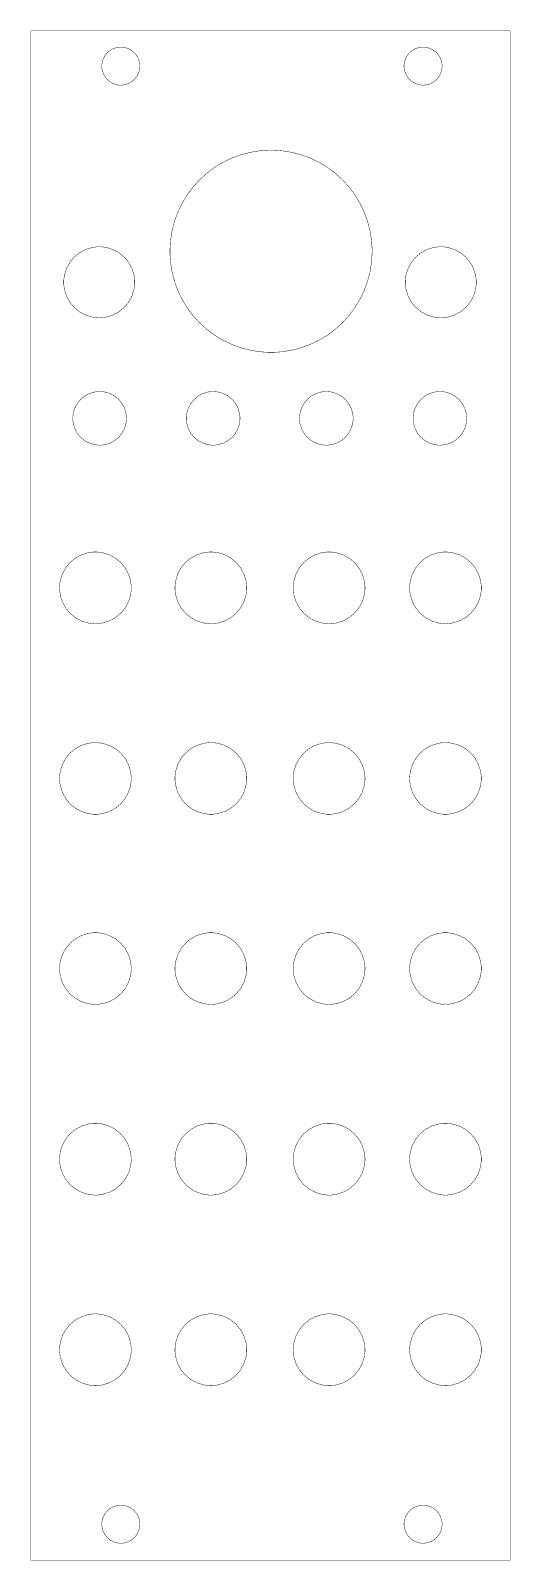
# Model space of a CAD drawing. Extents: x 0 to 16.5, y 0 to 52.7.
import ezdxf

# ---------------------------------------------------------------- set-up
doc = ezdxf.new("R2010")
doc.units = 0
doc.layers.get('0').update_dxf_attribs({"linetype": 'CONTINUOUS'})

msp = doc.modelspace()

# ---------------------------------------------------------------- linework, layer by layer
at = {"color": 0}
for points, const_width in [([(0.00722, 52.7149), (16.5344, 52.7149), (16.5344, 0.01649), (0.00722, 0.01649), (0.00722, 52.7149)], 0.01022), ([(14.1851, 51.4964), (14.1851, 51.461), (14.1699, 51.3547), (14.126, 51.2238), (14.0568, 51.1067), (13.9908, 51.0292), (13.9658, 51.0068), (13.9442, 50.9875), (13.8722, 50.9371), (13.7668, 50.8847), (13.6516, 50.8518), (13.5596, 50.8403), (13.5289, 50.8403), (13.4958, 50.8403), (13.3967, 50.8536), (13.2735, 50.8918), (13.1621, 50.9524), (13.0649, 51.0325), (12.9848, 51.1296), (12.9244, 51.2411), (12.8861, 51.3642), (12.8728, 51.4633), (12.8728, 51.4964), (12.8728, 51.5294), (12.8861, 51.6286), (12.9244, 51.7518), (12.9848, 51.8633), (13.0649, 51.9604), (13.1621, 52.0406), (13.2735, 52.1011), (13.3967, 52.1393), (13.4958, 52.1526), (13.5289, 52.1526), (13.562, 52.1526), (13.6611, 52.1393), (13.7843, 52.1011), (13.8958, 52.0406), (13.9929, 51.9604), (14.0731, 51.8633), (14.1336, 51.7518), (14.1718, 51.6286), (14.1851, 51.5294), (14.1851, 51.4964)], 0.01447), ([(11.7718, 45.1165), (11.7718, 45.0276), (11.7538, 44.7606), (11.701, 44.4147), (11.6152, 44.0808), (11.4981, 43.761), (11.3514, 43.4564), (11.177, 43.1693), (10.9765, 42.9011), (10.7517, 42.6538), (10.5043, 42.429), (10.2362, 42.2285), (9.94906, 42.054), (9.64458, 41.9074), (9.3246, 41.7903), (8.99078, 41.7044), (8.64497, 41.6517), (8.37787, 41.6336), (8.2889, 41.6336), (8.19987, 41.6336), (7.93278, 41.6517), (7.58697, 41.7044), (7.25315, 41.7903), (6.93317, 41.9074), (6.62869, 42.054), (6.34153, 42.2285), (6.0734, 42.429), (5.82607, 42.6538), (5.60129, 42.9011), (5.40076, 43.1693), (5.22635, 43.4564), (5.07964, 43.761), (4.96257, 44.0808), (4.87674, 44.4147), (4.82394, 44.7606), (4.80599, 45.0276), (4.80599, 45.1165), (4.80599, 45.2056), (4.82394, 45.4728), (4.87674, 45.8185), (4.96257, 46.1524), (5.07964, 46.4724), (5.22635, 46.7768), (5.40076, 47.064), (5.60129, 47.3321), (5.82607, 47.5794), (6.0734, 47.8042), (6.34153, 48.0047), (6.62869, 48.1792), (6.93317, 48.3258), (7.25315, 48.4429), (7.58697, 48.5288), (7.93278, 48.5815), (8.19987, 48.5994), (8.2889, 48.5994), (8.37787, 48.5994), (8.64497, 48.5815), (8.99078, 48.5288), (9.3246, 48.4429), (9.64458, 48.3258), (9.94906, 48.1792), (10.2362, 48.0047), (10.5043, 47.8042), (10.7517, 47.5794), (10.9765, 47.3321), (11.177, 47.064), (11.3514, 46.7768), (11.4981, 46.4724), (11.6152, 46.1524), (11.701, 45.8185), (11.7538, 45.4728), (11.7718, 45.2056), (11.7718, 45.1165)], 0.01458), ([(3.59071, 44.0492), (3.59071, 43.9875), (3.56581, 43.8026), (3.49451, 43.5729), (3.38172, 43.3651), (3.23236, 43.184), (3.05126, 43.0347), (2.84347, 42.9219), (2.61376, 42.8506), (2.42887, 42.8257), (2.36724, 42.8257), (2.30556, 42.8257), (2.12067, 42.8506), (1.891, 42.9219), (1.68317, 43.0347), (1.50211, 43.184), (1.3527, 43.3651), (1.23991, 43.5729), (1.16862, 43.8026), (1.14377, 43.9875), (1.14377, 44.0492), (1.14377, 44.1108), (1.16862, 44.2957), (1.23991, 44.5254), (1.3527, 44.7332), (1.50211, 44.9143), (1.68317, 45.0638), (1.891, 45.1765), (2.12067, 45.2478), (2.30556, 45.2726), (2.36724, 45.2726), (2.42887, 45.2726), (2.61376, 45.2478), (2.84347, 45.1765), (3.05126, 45.0638), (3.23236, 44.9143), (3.38172, 44.7332), (3.49451, 44.5254), (3.56581, 44.2957), (3.59071, 44.1108), (3.59071, 44.0492)], 0.01458), ([(15.3636, 44.0501), (15.3636, 43.9885), (15.3386, 43.8036), (15.2674, 43.5739), (15.1546, 43.3661), (15.0051, 43.185), (14.8242, 43.0356), (14.6163, 42.9228), (14.3867, 42.8515), (14.2017, 42.8267), (14.1401, 42.8267), (14.0783, 42.8267), (13.8935, 42.8515), (13.6638, 42.9228), (13.456, 43.0356), (13.2749, 43.185), (13.1255, 43.3661), (13.0128, 43.5739), (12.9415, 43.8036), (12.9166, 43.9885), (12.9166, 44.0501), (12.9166, 44.1118), (12.9415, 44.2967), (13.0128, 44.5264), (13.1255, 44.7342), (13.2749, 44.9153), (13.456, 45.0646), (13.6638, 45.1774), (13.8935, 45.2487), (14.0783, 45.2736), (14.1401, 45.2736), (14.2017, 45.2736), (14.3867, 45.2487), (14.6163, 45.1774), (14.8242, 45.0646), (15.0051, 44.9153), (15.1546, 44.7342), (15.2674, 44.5264), (15.3386, 44.2967), (15.3636, 44.1118), (15.3636, 44.0501)], 0.01458), ([(3.30669, 39.36), (3.30669, 39.3135), (3.28788, 39.1736), (3.234, 39.0001), (3.14871, 38.8431), (3.03581, 38.7061), (2.89893, 38.5932), (2.74181, 38.5079), (2.56825, 38.4542), (2.42844, 38.4353), (2.38189, 38.4353), (2.33529, 38.4353), (2.19547, 38.4542), (2.02192, 38.5079), (1.86481, 38.5932), (1.72792, 38.7061), (1.61501, 38.8431), (1.52974, 39.0001), (1.47586, 39.1736), (1.45708, 39.3135), (1.45708, 39.36), (1.45708, 39.4067), (1.47586, 39.5464), (1.52974, 39.72), (1.61501, 39.8771), (1.72792, 40.014), (1.86481, 40.1269), (2.02192, 40.2122), (2.19547, 40.2661), (2.33529, 40.2849), (2.38189, 40.2849), (2.42844, 40.2849), (2.56825, 40.2661), (2.74181, 40.2122), (2.89893, 40.1269), (3.03581, 40.014), (3.14871, 39.8771), (3.234, 39.72), (3.28788, 39.5464), (3.30669, 39.4067), (3.30669, 39.36)], 0.01458), ([(7.2194, 39.36), (7.2194, 39.3135), (7.20057, 39.1736), (7.14671, 39.0001), (7.06142, 38.8431), (6.94851, 38.7061), (6.81164, 38.5932), (6.65451, 38.5079), (6.48096, 38.4542), (6.34115, 38.4353), (6.2946, 38.4353), (6.24799, 38.4353), (6.10818, 38.4542), (5.93463, 38.5079), (5.7775, 38.5932), (5.64063, 38.7061), (5.52772, 38.8431), (5.44243, 39.0001), (5.38857, 39.1736), (5.36979, 39.3135), (5.36979, 39.36), (5.36979, 39.4067), (5.38857, 39.5464), (5.44243, 39.72), (5.52772, 39.8771), (5.64063, 40.014), (5.7775, 40.1269), (5.93463, 40.2122), (6.10818, 40.2661), (6.24799, 40.2849), (6.2946, 40.2849), (6.34115, 40.2849), (6.48096, 40.2661), (6.65451, 40.2122), (6.81164, 40.1269), (6.94851, 40.014), (7.06142, 39.8771), (7.14671, 39.72), (7.20057, 39.5464), (7.2194, 39.4067), (7.2194, 39.36)], 0.01458), ([(11.1194, 39.36), (11.1194, 39.3135), (11.1005, 39.1736), (11.0467, 39.0001), (10.9614, 38.8431), (10.8485, 38.7061), (10.7116, 38.5932), (10.5545, 38.5079), (10.381, 38.4542), (10.2412, 38.4353), (10.1946, 38.4353), (10.148, 38.4353), (10.0082, 38.4542), (9.83464, 38.5079), (9.67751, 38.5932), (9.54064, 38.7061), (9.42774, 38.8431), (9.34244, 39.0001), (9.28857, 39.1736), (9.26981, 39.3135), (9.26981, 39.36), (9.26981, 39.4067), (9.28857, 39.5464), (9.34244, 39.72), (9.42774, 39.8771), (9.54064, 40.014), (9.67751, 40.1269), (9.83464, 40.2122), (10.0082, 40.2661), (10.148, 40.2849), (10.1946, 40.2849), (10.2412, 40.2849), (10.381, 40.2661), (10.5545, 40.2122), (10.7116, 40.1269), (10.8485, 40.014), (10.9614, 39.8771), (11.0467, 39.72), (11.1005, 39.5464), (11.1194, 39.4067), (11.1194, 39.36)], 0.01458), ([(15.0351, 39.36), (15.0351, 39.3135), (15.0163, 39.1736), (14.9624, 39.0001), (14.8771, 38.8431), (14.7642, 38.7061), (14.6274, 38.5932), (14.4703, 38.5079), (14.2967, 38.4542), (14.1568, 38.4353), (14.1103, 38.4353), (14.0638, 38.4353), (13.9239, 38.4542), (13.7503, 38.5079), (13.5932, 38.5932), (13.4564, 38.7061), (13.3434, 38.8431), (13.2582, 39.0001), (13.2043, 39.1736), (13.1855, 39.3135), (13.1855, 39.36), (13.1855, 39.4067), (13.2043, 39.5464), (13.2582, 39.72), (13.3434, 39.8771), (13.4564, 40.014), (13.5932, 40.1269), (13.7503, 40.2122), (13.9239, 40.2661), (14.0638, 40.2849), (14.1103, 40.2849), (14.1568, 40.2849), (14.2967, 40.2661), (14.4703, 40.2122), (14.6274, 40.1269), (14.7642, 40.014), (14.8771, 39.8771), (14.9624, 39.72), (15.0163, 39.5464), (15.0351, 39.4067), (15.0351, 39.36)], 0.01458), ([(3.47217, 33.5201), (3.47217, 33.4579), (3.44706, 33.2711), (3.375, 33.0392), (3.26107, 32.8292), (3.11014, 32.6463), (2.92725, 32.4953), (2.71729, 32.3814), (2.48529, 32.3093), (2.2985, 32.2842), (2.23628, 32.2842), (2.17399, 32.2842), (1.98719, 32.3093), (1.75521, 32.3814), (1.54525, 32.4953), (1.36236, 32.6463), (1.21143, 32.8292), (1.09749, 33.0392), (1.02544, 33.2711), (1.00038, 33.4579), (1.00038, 33.5201), (1.00038, 33.5824), (1.02544, 33.7693), (1.09749, 34.0013), (1.21143, 34.2112), (1.36236, 34.3942), (1.54525, 34.545), (1.75521, 34.659), (1.98719, 34.731), (2.17399, 34.7561), (2.23628, 34.7561), (2.2985, 34.7561), (2.48529, 34.731), (2.71729, 34.659), (2.92725, 34.545), (3.11014, 34.3942), (3.26107, 34.2112), (3.375, 34.0013), (3.44706, 33.7693), (3.47217, 33.5824), (3.47217, 33.5201)], 0.01458), ([(7.45074, 33.5201), (7.45074, 33.4579), (7.42563, 33.2711), (7.35357, 33.0392), (7.23964, 32.8292), (7.08871, 32.6463), (6.90582, 32.4953), (6.69586, 32.3814), (6.46386, 32.3093), (6.27707, 32.2842), (6.21485, 32.2842), (6.15256, 32.2842), (5.96576, 32.3093), (5.73378, 32.3814), (5.52382, 32.4953), (5.34093, 32.6463), (5.19, 32.8292), (5.07607, 33.0392), (5.00401, 33.2711), (4.97894, 33.4579), (4.97894, 33.5201), (4.97894, 33.5824), (5.00401, 33.7693), (5.07607, 34.0013), (5.19, 34.2112), (5.34093, 34.3942), (5.52382, 34.545), (5.73378, 34.659), (5.96576, 34.731), (6.15256, 34.7561), (6.21485, 34.7561), (6.27707, 34.7561), (6.46386, 34.731), (6.69586, 34.659), (6.90582, 34.545), (7.08871, 34.3942), (7.23964, 34.2112), (7.35357, 34.0013), (7.42563, 33.7693), (7.45074, 33.5824), (7.45074, 33.5201)], 0.01458), ([(11.5265, 33.5201), (11.5265, 33.4579), (11.5014, 33.2711), (11.4293, 33.0392), (11.3154, 32.8292), (11.1644, 32.6463), (10.9816, 32.4953), (10.7716, 32.3814), (10.5396, 32.3093), (10.3528, 32.2842), (10.2906, 32.2842), (10.2283, 32.2842), (10.0414, 32.3093), (9.80946, 32.3814), (9.5995, 32.4953), (9.41661, 32.6463), (9.26568, 32.8292), (9.15175, 33.0392), (9.07969, 33.2711), (9.05464, 33.4579), (9.05464, 33.5201), (9.05464, 33.5824), (9.07969, 33.7693), (9.15175, 34.0013), (9.26568, 34.2112), (9.41661, 34.3942), (9.5995, 34.545), (9.80946, 34.659), (10.0414, 34.731), (10.2283, 34.7561), (10.2906, 34.7561), (10.3528, 34.7561), (10.5396, 34.731), (10.7716, 34.659), (10.9816, 34.545), (11.1644, 34.3942), (11.3154, 34.2112), (11.4293, 34.0013), (11.5014, 33.7693), (11.5265, 33.5824), (11.5265, 33.5201)], 0.01458), ([(15.5372, 33.5201), (15.5372, 33.4579), (15.5121, 33.2711), (15.44, 33.0392), (15.3261, 32.8292), (15.1751, 32.6463), (14.9922, 32.4953), (14.7822, 32.3814), (14.5503, 32.3093), (14.3635, 32.2842), (14.3012, 32.2842), (14.239, 32.2842), (14.0522, 32.3093), (13.8202, 32.3814), (13.6102, 32.4953), (13.4274, 32.6463), (13.2764, 32.8292), (13.1625, 33.0392), (13.0904, 33.2711), (13.0654, 33.4579), (13.0654, 33.5201), (13.0654, 33.5824), (13.0904, 33.7693), (13.1625, 34.0013), (13.2764, 34.2112), (13.4274, 34.3942), (13.6102, 34.545), (13.8202, 34.659), (14.0522, 34.731), (14.239, 34.7561), (14.3012, 34.7561), (14.3635, 34.7561), (14.5503, 34.731), (14.7822, 34.659), (14.9922, 34.545), (15.1751, 34.3942), (15.3261, 34.2112), (15.44, 34.0013), (15.5121, 33.7693), (15.5372, 33.5824), (15.5372, 33.5201)], 0.01458), ([(3.47217, 26.9533), (3.47217, 26.8911), (3.44706, 26.7043), (3.375, 26.4724), (3.26107, 26.2624), (3.11014, 26.0796), (2.92725, 25.9286), (2.71729, 25.8147), (2.48529, 25.7426), (2.2985, 25.7175), (2.23628, 25.7175), (2.17399, 25.7175), (1.98719, 25.7426), (1.75521, 25.8147), (1.54525, 25.9286), (1.36236, 26.0796), (1.21143, 26.2624), (1.09749, 26.4724), (1.02544, 26.7043), (1.00038, 26.8911), (1.00038, 26.9533), (1.00038, 27.0157), (1.02544, 27.2025), (1.09749, 27.4344), (1.21143, 27.6444), (1.36236, 27.8274), (1.54525, 27.9782), (1.75521, 28.0922), (1.98719, 28.1642), (2.17399, 28.1893), (2.23628, 28.1893), (2.2985, 28.1893), (2.48529, 28.1642), (2.71729, 28.0922), (2.92725, 27.9782), (3.11014, 27.8274), (3.26107, 27.6444), (3.375, 27.4344), (3.44706, 27.2025), (3.47217, 27.0157), (3.47217, 26.9533)], 0.01458), ([(7.45074, 26.9533), (7.45074, 26.8911), (7.42563, 26.7043), (7.35357, 26.4724), (7.23964, 26.2624), (7.08871, 26.0796), (6.90582, 25.9286), (6.69586, 25.8147), (6.46386, 25.7426), (6.27707, 25.7175), (6.21485, 25.7175), (6.15256, 25.7175), (5.96576, 25.7426), (5.73378, 25.8147), (5.52382, 25.9286), (5.34093, 26.0796), (5.19, 26.2624), (5.07607, 26.4724), (5.00401, 26.7043), (4.97894, 26.8911), (4.97894, 26.9533), (4.97894, 27.0157), (5.00401, 27.2025), (5.07607, 27.4344), (5.19, 27.6444), (5.34093, 27.8274), (5.52382, 27.9782), (5.73378, 28.0922), (5.96576, 28.1642), (6.15256, 28.1893), (6.21485, 28.1893), (6.27707, 28.1893), (6.46386, 28.1642), (6.69586, 28.0922), (6.90582, 27.9782), (7.08871, 27.8274), (7.23964, 27.6444), (7.35357, 27.4344), (7.42563, 27.2025), (7.45074, 27.0157), (7.45074, 26.9533)], 0.01458), ([(11.5265, 26.9533), (11.5265, 26.8911), (11.5014, 26.7043), (11.4293, 26.4724), (11.3154, 26.2624), (11.1644, 26.0796), (10.9816, 25.9286), (10.7716, 25.8147), (10.5396, 25.7426), (10.3528, 25.7175), (10.2906, 25.7175), (10.2283, 25.7175), (10.0414, 25.7426), (9.80946, 25.8147), (9.5995, 25.9286), (9.41661, 26.0796), (9.26568, 26.2624), (9.15175, 26.4724), (9.07969, 26.7043), (9.05464, 26.8911), (9.05464, 26.9533), (9.05464, 27.0157), (9.07969, 27.2025), (9.15175, 27.4344), (9.26568, 27.6444), (9.41661, 27.8274), (9.5995, 27.9782), (9.80946, 28.0922), (10.0414, 28.1642), (10.2283, 28.1893), (10.2906, 28.1893), (10.3528, 28.1893), (10.5396, 28.1642), (10.7716, 28.0922), (10.9816, 27.9782), (11.1644, 27.8274), (11.3154, 27.6444), (11.4293, 27.4344), (11.5014, 27.2025), (11.5265, 27.0157), (11.5265, 26.9533)], 0.01458), ([(15.5372, 26.9533), (15.5372, 26.8911), (15.5121, 26.7043), (15.44, 26.4724), (15.3261, 26.2624), (15.1751, 26.0796), (14.9922, 25.9286), (14.7822, 25.8147), (14.5503, 25.7426), (14.3635, 25.7175), (14.3012, 25.7175), (14.239, 25.7175), (14.0522, 25.7426), (13.8202, 25.8147), (13.6102, 25.9286), (13.4274, 26.0796), (13.2764, 26.2624), (13.1625, 26.4724), (13.0904, 26.7043), (13.0654, 26.8911), (13.0654, 26.9533), (13.0654, 27.0157), (13.0904, 27.2025), (13.1625, 27.4344), (13.2764, 27.6444), (13.4274, 27.8274), (13.6102, 27.9782), (13.8202, 28.0922), (14.0522, 28.1642), (14.239, 28.1893), (14.3012, 28.1893), (14.3635, 28.1893), (14.5503, 28.1642), (14.7822, 28.0922), (14.9922, 27.9782), (15.1751, 27.8274), (15.3261, 27.6444), (15.44, 27.4344), (15.5121, 27.2025), (15.5372, 27.0157), (15.5372, 26.9533)], 0.01458), ([(3.47217, 20.4035), (3.47217, 20.3412), (3.44706, 20.1544), (3.375, 19.9225), (3.26107, 19.7125), (3.11014, 19.5296), (2.92725, 19.3788), (2.71729, 19.2647), (2.48529, 19.1928), (2.2985, 19.1676), (2.23628, 19.1676), (2.17399, 19.1676), (1.98719, 19.1928), (1.75521, 19.2647), (1.54525, 19.3788), (1.36236, 19.5296), (1.21143, 19.7125), (1.09749, 19.9225), (1.02544, 20.1544), (1.00038, 20.3412), (1.00038, 20.4035), (1.00038, 20.4658), (1.02544, 20.6525), (1.09749, 20.8846), (1.21143, 21.0944), (1.36236, 21.2774), (1.54525, 21.4283), (1.75521, 21.5422), (1.98719, 21.6143), (2.17399, 21.6394), (2.23628, 21.6394), (2.2985, 21.6394), (2.48529, 21.6143), (2.71729, 21.5422), (2.92725, 21.4283), (3.11014, 21.2774), (3.26107, 21.0944), (3.375, 20.8846), (3.44706, 20.6525), (3.47217, 20.4658), (3.47217, 20.4035)], 0.01458), ([(7.45074, 20.4035), (7.45074, 20.3412), (7.42563, 20.1544), (7.35357, 19.9225), (7.23964, 19.7125), (7.08871, 19.5296), (6.90582, 19.3788), (6.69586, 19.2647), (6.46386, 19.1928), (6.27707, 19.1676), (6.21485, 19.1676), (6.15256, 19.1676), (5.96576, 19.1928), (5.73378, 19.2647), (5.52382, 19.3788), (5.34093, 19.5296), (5.19, 19.7125), (5.07607, 19.9225), (5.00401, 20.1544), (4.97894, 20.3412), (4.97894, 20.4035), (4.97894, 20.4658), (5.00401, 20.6525), (5.07607, 20.8846), (5.19, 21.0944), (5.34093, 21.2774), (5.52382, 21.4283), (5.73378, 21.5422), (5.96576, 21.6143), (6.15256, 21.6394), (6.21485, 21.6394), (6.27707, 21.6394), (6.46386, 21.6143), (6.69586, 21.5422), (6.90582, 21.4283), (7.08871, 21.2774), (7.23964, 21.0944), (7.35357, 20.8846), (7.42563, 20.6525), (7.45074, 20.4658), (7.45074, 20.4035)], 0.01458), ([(11.5265, 20.4035), (11.5265, 20.3412), (11.5014, 20.1544), (11.4293, 19.9225), (11.3154, 19.7125), (11.1644, 19.5296), (10.9816, 19.3788), (10.7716, 19.2647), (10.5396, 19.1928), (10.3528, 19.1676), (10.2906, 19.1676), (10.2283, 19.1676), (10.0414, 19.1928), (9.80946, 19.2647), (9.5995, 19.3788), (9.41661, 19.5296), (9.26568, 19.7125), (9.15175, 19.9225), (9.07969, 20.1544), (9.05464, 20.3412), (9.05464, 20.4035), (9.05464, 20.4658), (9.07969, 20.6525), (9.15175, 20.8846), (9.26568, 21.0944), (9.41661, 21.2774), (9.5995, 21.4283), (9.80946, 21.5422), (10.0414, 21.6143), (10.2283, 21.6394), (10.2906, 21.6394), (10.3528, 21.6394), (10.5396, 21.6143), (10.7716, 21.5422), (10.9816, 21.4283), (11.1644, 21.2774), (11.3154, 21.0944), (11.4293, 20.8846), (11.5014, 20.6525), (11.5265, 20.4658), (11.5265, 20.4035)], 0.01458), ([(15.5372, 20.4035), (15.5372, 20.3412), (15.5121, 20.1544), (15.44, 19.9225), (15.3261, 19.7125), (15.1751, 19.5296), (14.9922, 19.3788), (14.7822, 19.2647), (14.5503, 19.1928), (14.3635, 19.1676), (14.3012, 19.1676), (14.239, 19.1676), (14.0522, 19.1928), (13.8202, 19.2647), (13.6102, 19.3788), (13.4274, 19.5296), (13.2764, 19.7125), (13.1625, 19.9225), (13.0904, 20.1544), (13.0654, 20.3412), (13.0654, 20.4035), (13.0654, 20.4658), (13.0904, 20.6525), (13.1625, 20.8846), (13.2764, 21.0944), (13.4274, 21.2774), (13.6102, 21.4283), (13.8202, 21.5422), (14.0522, 21.6143), (14.239, 21.6394), (14.3012, 21.6394), (14.3635, 21.6394), (14.5503, 21.6143), (14.7822, 21.5422), (14.9922, 21.4283), (15.1751, 21.2774), (15.3261, 21.0944), (15.44, 20.8846), (15.5121, 20.6525), (15.5372, 20.4658), (15.5372, 20.4035)], 0.01458), ([(3.47217, 13.8353), (3.47217, 13.7731), (3.44706, 13.5863), (3.375, 13.3543), (3.26107, 13.1444), (3.11014, 12.9615), (2.92725, 12.8105), (2.71729, 12.6966), (2.48529, 12.6246), (2.2985, 12.5994), (2.23628, 12.5994), (2.17399, 12.5994), (1.98719, 12.6246), (1.75521, 12.6966), (1.54525, 12.8105), (1.36236, 12.9615), (1.21143, 13.1444), (1.09749, 13.3543), (1.02544, 13.5863), (1.00038, 13.7731), (1.00038, 13.8353), (1.00038, 13.8976), (1.02544, 14.0844), (1.09749, 14.3165), (1.21143, 14.5264), (1.36236, 14.7093), (1.54525, 14.8603), (1.75521, 14.9742), (1.98719, 15.0462), (2.17399, 15.0713), (2.23628, 15.0713), (2.2985, 15.0713), (2.48529, 15.0462), (2.71729, 14.9742), (2.92725, 14.8603), (3.11014, 14.7093), (3.26107, 14.5264), (3.375, 14.3165), (3.44706, 14.0844), (3.47217, 13.8976), (3.47217, 13.8353)], 0.01458), ([(7.45074, 13.8353), (7.45074, 13.7731), (7.42563, 13.5863), (7.35357, 13.3543), (7.23964, 13.1444), (7.08871, 12.9615), (6.90582, 12.8105), (6.69586, 12.6966), (6.46386, 12.6246), (6.27707, 12.5994), (6.21485, 12.5994), (6.15256, 12.5994), (5.96576, 12.6246), (5.73378, 12.6966), (5.52382, 12.8105), (5.34093, 12.9615), (5.19, 13.1444), (5.07607, 13.3543), (5.00401, 13.5863), (4.97894, 13.7731), (4.97894, 13.8353), (4.97894, 13.8976), (5.00401, 14.0844), (5.07607, 14.3165), (5.19, 14.5264), (5.34093, 14.7093), (5.52382, 14.8603), (5.73378, 14.9742), (5.96576, 15.0462), (6.15256, 15.0713), (6.21485, 15.0713), (6.27707, 15.0713), (6.46386, 15.0462), (6.69586, 14.9742), (6.90582, 14.8603), (7.08871, 14.7093), (7.23964, 14.5264), (7.35357, 14.3165), (7.42563, 14.0844), (7.45074, 13.8976), (7.45074, 13.8353)], 0.01458), ([(11.5265, 13.8353), (11.5265, 13.7731), (11.5014, 13.5863), (11.4293, 13.3543), (11.3154, 13.1444), (11.1644, 12.9615), (10.9816, 12.8105), (10.7716, 12.6966), (10.5396, 12.6246), (10.3528, 12.5994), (10.2906, 12.5994), (10.2283, 12.5994), (10.0414, 12.6246), (9.80946, 12.6966), (9.5995, 12.8105), (9.41661, 12.9615), (9.26568, 13.1444), (9.15175, 13.3543), (9.07969, 13.5863), (9.05464, 13.7731), (9.05464, 13.8353), (9.05464, 13.8976), (9.07969, 14.0844), (9.15175, 14.3165), (9.26568, 14.5264), (9.41661, 14.7093), (9.5995, 14.8603), (9.80946, 14.9742), (10.0414, 15.0462), (10.2283, 15.0713), (10.2906, 15.0713), (10.3528, 15.0713), (10.5396, 15.0462), (10.7716, 14.9742), (10.9816, 14.8603), (11.1644, 14.7093), (11.3154, 14.5264), (11.4293, 14.3165), (11.5014, 14.0844), (11.5265, 13.8976), (11.5265, 13.8353)], 0.01458), ([(15.5372, 13.8353), (15.5372, 13.7731), (15.5121, 13.5863), (15.44, 13.3543), (15.3261, 13.1444), (15.1751, 12.9615), (14.9922, 12.8105), (14.7822, 12.6966), (14.5503, 12.6246), (14.3635, 12.5994), (14.3012, 12.5994), (14.239, 12.5994), (14.0522, 12.6246), (13.8202, 12.6966), (13.6102, 12.8105), (13.4274, 12.9615), (13.2764, 13.1444), (13.1625, 13.3543), (13.0904, 13.5863), (13.0654, 13.7731), (13.0654, 13.8353), (13.0654, 13.8976), (13.0904, 14.0844), (13.1625, 14.3165), (13.2764, 14.5264), (13.4274, 14.7093), (13.6102, 14.8603), (13.8202, 14.9742), (14.0522, 15.0462), (14.239, 15.0713), (14.3012, 15.0713), (14.3635, 15.0713), (14.5503, 15.0462), (14.7822, 14.9742), (14.9922, 14.8603), (15.1751, 14.7093), (15.3261, 14.5264), (15.44, 14.3165), (15.5121, 14.0844), (15.5372, 13.8976), (15.5372, 13.8353)], 0.01458), ([(3.47217, 7.26921), (3.47217, 7.20697), (3.44706, 7.02018), (3.375, 6.78819), (3.26107, 6.57824), (3.11014, 6.39535), (2.92725, 6.24442), (2.71729, 6.13049), (2.48529, 6.05843), (2.2985, 6.03331), (2.23628, 6.03331), (2.17399, 6.03331), (1.98719, 6.05843), (1.75521, 6.13049), (1.54525, 6.24442), (1.36236, 6.39535), (1.21143, 6.57824), (1.09749, 6.78819), (1.02544, 7.02018), (1.00038, 7.20697), (1.00038, 7.26921), (1.00038, 7.33149), (1.02544, 7.51828), (1.09749, 7.75028), (1.21143, 7.96024), (1.36236, 8.14312), (1.54525, 8.29406), (1.75521, 8.40799), (1.98719, 8.48004), (2.17399, 8.5051), (2.23628, 8.5051), (2.2985, 8.5051), (2.48529, 8.48004), (2.71729, 8.40799), (2.92725, 8.29406), (3.11014, 8.14312), (3.26107, 7.96024), (3.375, 7.75028), (3.44706, 7.51828), (3.47217, 7.33149), (3.47217, 7.26921)], 0.01458), ([(7.45074, 7.26921), (7.45074, 7.20697), (7.42563, 7.02018), (7.35357, 6.78819), (7.23964, 6.57824), (7.08871, 6.39535), (6.90582, 6.24442), (6.69586, 6.13049), (6.46386, 6.05843), (6.27707, 6.03331), (6.21485, 6.03331), (6.15256, 6.03331), (5.96576, 6.05843), (5.73378, 6.13049), (5.52382, 6.24442), (5.34093, 6.39535), (5.19, 6.57824), (5.07607, 6.78819), (5.00401, 7.02018), (4.97894, 7.20697), (4.97894, 7.26921), (4.97894, 7.33149), (5.00401, 7.51828), (5.07607, 7.75028), (5.19, 7.96024), (5.34093, 8.14312), (5.52382, 8.29406), (5.73378, 8.40799), (5.96576, 8.48004), (6.15256, 8.5051), (6.21485, 8.5051), (6.27707, 8.5051), (6.46386, 8.48004), (6.69586, 8.40799), (6.90582, 8.29406), (7.08871, 8.14312), (7.23964, 7.96024), (7.35357, 7.75028), (7.42563, 7.51828), (7.45074, 7.33149), (7.45074, 7.26921)], 0.01458), ([(11.5265, 7.26921), (11.5265, 7.20697), (11.5014, 7.02018), (11.4293, 6.78819), (11.3154, 6.57824), (11.1644, 6.39535), (10.9816, 6.24442), (10.7716, 6.13049), (10.5396, 6.05843), (10.3528, 6.03331), (10.2906, 6.03331), (10.2283, 6.03331), (10.0414, 6.05843), (9.80946, 6.13049), (9.5995, 6.24442), (9.41661, 6.39535), (9.26568, 6.57824), (9.15175, 6.78819), (9.07969, 7.02018), (9.05464, 7.20697), (9.05464, 7.26921), (9.05464, 7.33149), (9.07969, 7.51828), (9.15175, 7.75028), (9.26568, 7.96024), (9.41661, 8.14312), (9.5995, 8.29406), (9.80946, 8.40799), (10.0414, 8.48004), (10.2283, 8.5051), (10.2906, 8.5051), (10.3528, 8.5051), (10.5396, 8.48004), (10.7716, 8.40799), (10.9816, 8.29406), (11.1644, 8.14312), (11.3154, 7.96024), (11.4293, 7.75028), (11.5014, 7.51828), (11.5265, 7.33149), (11.5265, 7.26921)], 0.01458), ([(15.5372, 7.26921), (15.5372, 7.20697), (15.5121, 7.02018), (15.44, 6.78819), (15.3261, 6.57824), (15.1751, 6.39535), (14.9922, 6.24442), (14.7822, 6.13049), (14.5503, 6.05843), (14.3635, 6.03331), (14.3012, 6.03331), (14.239, 6.03331), (14.0522, 6.05843), (13.8202, 6.13049), (13.6102, 6.24442), (13.4274, 6.39535), (13.2764, 6.57824), (13.1625, 6.78819), (13.0904, 7.02018), (13.0654, 7.20697), (13.0654, 7.26921), (13.0654, 7.33149), (13.0904, 7.51828), (13.1625, 7.75028), (13.2764, 7.96024), (13.4274, 8.14312), (13.6102, 8.29406), (13.8202, 8.40799), (14.0522, 8.48004), (14.239, 8.5051), (14.3012, 8.5051), (14.3635, 8.5051), (14.5503, 8.48004), (14.7822, 8.40799), (14.9922, 8.29406), (15.1751, 8.14312), (15.3261, 7.96024), (15.44, 7.75028), (15.5121, 7.51828), (15.5372, 7.33149), (15.5372, 7.26921)], 0.01458), ([(3.76833, 1.2589), (3.76833, 1.22586), (3.75499, 1.12668), (3.71674, 1.00353), (3.65619, 0.89209), (3.57607, 0.79503), (3.47894, 0.71495), (3.3674, 0.65446), (3.24419, 0.61626), (3.14497, 0.60292), (3.11193, 0.60292), (3.07883, 0.60292), (2.97965, 0.61626), (2.8565, 0.65446), (2.74507, 0.71495), (2.64794, 0.79503), (2.56782, 0.89209), (2.50738, 1.00353), (2.46912, 1.12668), (2.45583, 1.22586), (2.45583, 1.2589), (2.45583, 1.29199), (2.46912, 1.39117), (2.50738, 1.51438), (2.56782, 1.62582), (2.64794, 1.72293), (2.74507, 1.80311), (2.8565, 1.86361), (2.97965, 1.90186), (3.07883, 1.91515), (3.11193, 1.91515), (3.14497, 1.91515), (3.24419, 1.90186), (3.3674, 1.86361), (3.47894, 1.80311), (3.57607, 1.72293), (3.65619, 1.62582), (3.71674, 1.51438), (3.75499, 1.39117), (3.76833, 1.29199), (3.76833, 1.2589)], 0.01447), ([(14.1853, 1.2589), (14.1853, 1.22586), (14.1719, 1.12668), (14.1336, 1.00353), (14.0731, 0.89209), (13.9929, 0.79503), (13.8958, 0.71495), (13.7843, 0.65446), (13.6611, 0.61626), (13.5618, 0.60292), (13.5288, 0.60292), (13.4957, 0.60292), (13.3965, 0.61626), (13.2734, 0.65446), (13.1619, 0.71495), (13.0648, 0.79503), (12.9847, 0.89209), (12.9243, 1.00353), (12.886, 1.12668), (12.8727, 1.22586), (12.8727, 1.2589), (12.8727, 1.29199), (12.886, 1.39117), (12.9243, 1.51438), (12.9847, 1.62582), (13.0648, 1.72293), (13.1619, 1.80311), (13.2734, 1.86361), (13.3965, 1.90186), (13.4957, 1.91515), (13.5288, 1.91515), (13.5618, 1.91515), (13.6611, 1.90186), (13.7843, 1.86361), (13.8958, 1.80311), (13.9929, 1.72293), (14.0731, 1.62582), (14.1336, 1.51438), (14.1719, 1.39117), (14.1853, 1.29199), (14.1853, 1.2589)], 0.01447)]:
    msp.add_lwpolyline(points, close=True, dxfattribs=dict(at, const_width=const_width))
at = {"color": 174, "const_width": 0.01447}
msp.add_lwpolyline([(3.76828, 51.4964), (3.76828, 51.4633), (3.75493, 51.3642), (3.71669, 51.2411), (3.65619, 51.1296), (3.57607, 51.0325), (3.47889, 50.9524), (3.36746, 50.8918), (3.24425, 50.8536), (3.14507, 50.8403), (3.11203, 50.8403), (3.07894, 50.8403), (2.97976, 50.8536), (2.85661, 50.8918), (2.74517, 50.9524), (2.64806, 51.0325), (2.56793, 51.1296), (2.50749, 51.2411), (2.46924, 51.3642), (2.45594, 51.4633), (2.45594, 51.4964), (2.45594, 51.5294), (2.46924, 51.6286), (2.50749, 51.7518), (2.56793, 51.8633), (2.64806, 51.9604), (2.74517, 52.0406), (2.85661, 52.1011), (2.97976, 52.1393), (3.07894, 52.1526), (3.11203, 52.1526), (3.14507, 52.1526), (3.24425, 52.1393), (3.36746, 52.1011), (3.47889, 52.0406), (3.57607, 51.9604), (3.65619, 51.8633), (3.71669, 51.7518), (3.75493, 51.6286), (3.76828, 51.5294), (3.76828, 51.4964)], close=True, dxfattribs=at)

doc.saveas('drawing.dxf')
